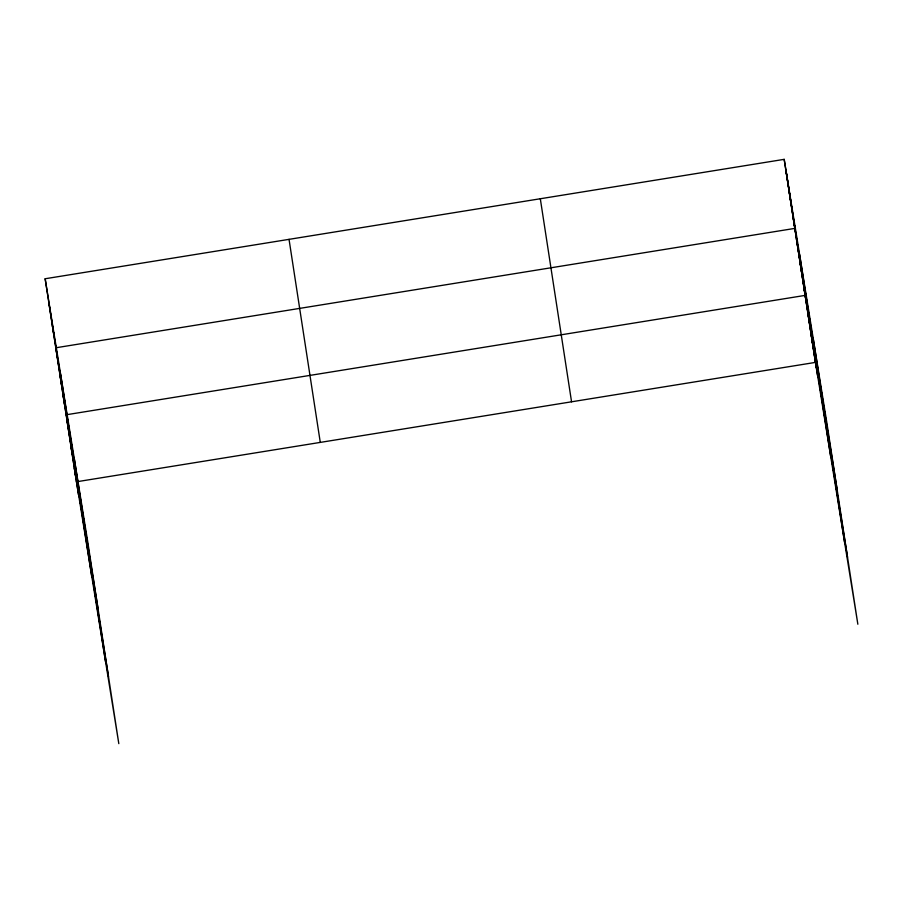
<?xml version="1.0" encoding="UTF-8"?>
<svg xmlns="http://www.w3.org/2000/svg" width="903" height="903" viewBox="0 0 903 903"><rect width="100%" height="100%" fill="white"/><g stroke="black" fill="none" stroke-linecap="round" stroke-linejoin="round"><path stroke-width="1.35" d="M78.505 494.799L45.15 278.756L784.188 159.346L826.606 421.193L857.85 624.244L814.619 357.046M55.772 347.79L794.821 228.391M66.088 414.804L805.126 295.394M76.394 481.807L815.443 362.396L784.188 159.346M785.892 170.396L790.972 202.723M789.29 192.486L794.798 227.579M793.116 217.341L837.228 490.227M796.469 239.114L801.875 273.541M800.182 263.236L805.589 297.674M803.896 287.357L847.533 557.241M807.609 311.479L813.005 345.917M811.312 335.6L816.312 367.352M45.15 278.756L87.557 540.604L118.812 743.654L74.339 468.409M48.976 303.611L54.056 335.939M52.374 325.701L98.179 609.638M56.189 350.477L61.596 384.915M59.903 374.598L64.892 406.35M63.199 396.033L108.495 676.64M66.912 420.166L72.319 454.593M70.626 444.287L76.033 478.725M813.298 339.076L844.553 542.127M799.595 254.465L830.85 457.516M786.299 172.349L817.542 375.4M540.31 198.75L571.554 401.801M289.039 239.351L320.283 442.402M74.26 458.476L105.504 661.527M60.557 373.876L91.801 576.927"/></g></svg>
